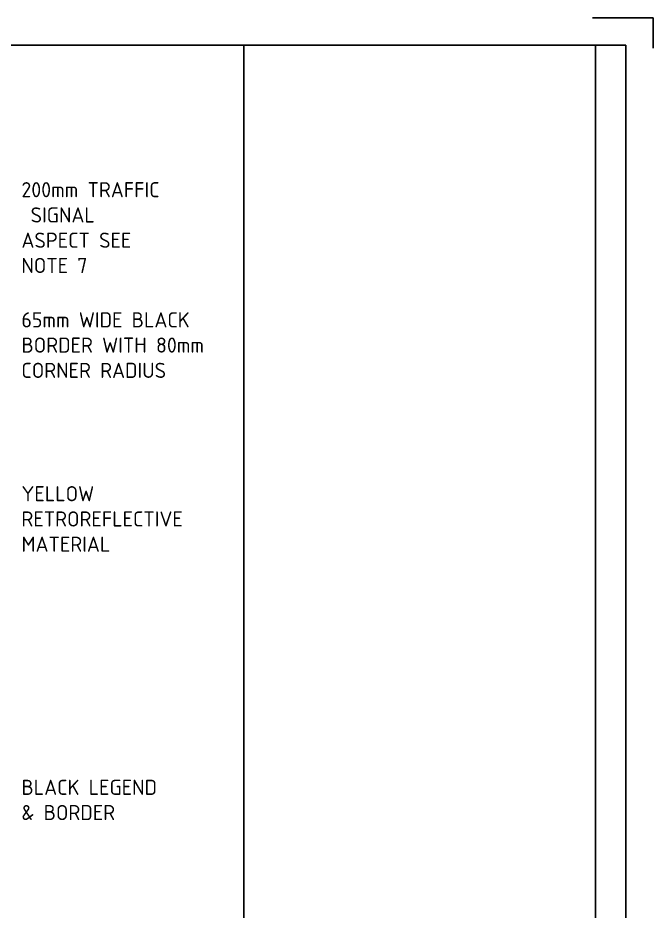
# Model space of a CAD drawing. Extents: x 0 to 1025, y -1312 to 297.
# Drawn here: x 315.2 to 420, y 149.6 to 297 of the extents above; entities that cross this region are included whole.
import ezdxf
from ezdxf.enums import TextEntityAlignment as Align

# ---------------------------------------------------------------- set-up
doc = ezdxf.new("R2010")
doc.units = 0
doc.header["$LTSCALE"] = 6
doc.header["$MEASUREMENT"] = 0
doc.header["$PDSIZE"] = 1
doc.layers.get('0').update_dxf_attribs({"linetype": 'CONTINUOUS'})
doc.layers.get('DEFPOINTS').update_dxf_attribs({"linetype": 'CONTINUOUS'})
for name, color, linetype in [('L25', 1, 'CONTINUOUS'), ('T25', 1, 'CONTINUOUS'), ('TBLK18', 4, 'CONTINUOUS'), ('TBLK25', 1, 'CONTINUOUS'), ('TBLK35', 3, 'CONTINUOUS'), ('TBLK50', 7, 'CONTINUOUS')]:
    doc.layers.add(name, color=color, linetype=linetype)
doc.styles.add('ISO', font='iso3098b.shx')
doc.dimstyles.new('SIGNSDIM', dxfattribs={"dimtxt": 2.5, "dimasz": 0.2, "dimexe": 1, "dimexo": 1.5, "dimgap": 1, "dimtad": 1, "dimtoh": 1, "dimdec": 4, "dimlfac": 10, "dimrnd": 1, "dimdsep": 46, "dimtxsty": 'ISO', "dimblk": 'SGNDIM', "dimcen": 2.5, "dimse2": 1, "dimadec": 0, "dimazin": 0, "dimtfac": 1, "dimtdec": 4, "dimtix": 1, "dimtmove": 0, "dimatfit": 3, "dimldrblk": 'SGNDIM', "dimfxl": 1, "dimtolj": 1, "dimtzin": 0, "dimarcsym": 0})

# ---------------------------------------------------------------- blocks, each defined once
blk = doc.blocks.new('A3BBLK')
at = {"layer": 'TBLK25'}
for q in [(410, 297), (420, 292)]:
    blk.add_line((420, 297), q, dxfattribs=at)
at = {"layer": 'TBLK50'}
for p, q in [((415.5, 292.5), (13, 292.5)), ((352.5, 4.5), (352.5, 292.5)), ((415.5, 4.5), (415.5, 292.5))]:
    blk.add_line(p, q, dxfattribs=at)
blk = doc.blocks.new('a3_in_vtblk std dwg')
at = {"layer": 'TBLK35'}
blk.add_line((410.5, 37), (410.5, 292.5), dxfattribs=at)
blk.add_blockref('A3BBLK', (0, 0))
at = {"layer": 'TBLK18', "style": 'ISO'}
blk.add_attdef('MR_DIRECTORATE', text='', height=1.5, dxfattribs=at).set_placement((381.5, 68.12), align=Align.CENTER)
for tag, p in [('STREET_NAME', (355.51, 62.1)), ('SUBURB_POSTCODE', (388.49, 62.1)), ('TELEPHONE_NO.', (368.31, 59.84)), ('FAX_NO.', (393.56, 59.84))]:
    blk.add_attdef(tag, p, '', height=1.5, dxfattribs=at)
at = {"layer": 'TBLK25', "style": 'ISO'}
for tag, height, p in [('MR_BRANCH', 2, (381.5, 65.2)), ('ROAD_SECTION', 1.75, (384.5, 29.16)), ('SLK', 1.75, (384.5, 26.11)), ('CHAINAGE', 1.75, (384.5, 19.21))]:
    blk.add_attdef(tag, text='', height=height, dxfattribs=at).set_placement(p, align=Align.CENTER)
for tag, p, height in [('FILE_NUMBER', (371.77, 54.24), 2.5), ('DESIGNED_/_DRAWN', (371.77, 49.49), 2), ('VERIFIED', (371.77, 44.49), 2), ('APPROVED', (371.77, 39.49), 2), ('LOCAL_AUTHORITY', (370.48, 16.73), 1.25)]:
    blk.add_attdef(tag, p, '', height=height, dxfattribs=at)
at = {"layer": 'TBLK35', "style": 'ISO', "width": 0.9}
for tag, p in [('ROAD_PROJECT&NUMBER', (384.5, 32.23)), ('DRAWING_DESCRIPTION', (384.5, 22.29))]:
    blk.add_attdef(tag, text='', height=2.5, dxfattribs=at).set_placement(p, align=Align.CENTER)
at = {"layer": 'TBLK50', "style": 'ISO'}
blk.add_attdef('MRWA_DRG_NUMBER', (356.29, 6.08), '', height=5, dxfattribs=at)
blk = doc.blocks.new('SGNDIM')
for p, q in [((0, 0), (-1, 0)), ((0, 4.5), (0, -4.5))]:
    blk.add_line(p, q)
blk = doc.blocks.new('*D114')
at = {"layer": 'DEFPOINTS', "color": 0}
for p in [(212.07, 270.34), (199.38, 201.34), (321.4, 201.34)]:
    blk.add_point(p, dxfattribs=at)
at = {"layer": 'T25', "color": 0, "lineweight": -2}
for p, q in [((210.57, 270.34), (198.38, 270.34)), ((199.38, 270.14), (199.38, 201.54))]:
    blk.add_line(p, q, dxfattribs=at)
at = {"layer": 'T25', "color": 0, "lineweight": -2, "xscale": 0.2, "yscale": 0.2, "zscale": 0.2}
for p, rotation in [((199.38, 270.34), 90), ((199.38, 201.34), 270)]:
    blk.add_blockref('SGNDIM', p, dxfattribs=dict(at, rotation=rotation))
at = {"layer": 'T25', "color": 0, "insert": (197.13, 235.84), "char_height": 2.5, "attachment_point": 5, "rotation": 90, "style": 'ISO'}
blk.add_mtext('\\A1;690', dxfattribs=at)
blk = doc.blocks.new('*D105')
at = {"layer": 'DEFPOINTS', "color": 0}
for p in [(351.41, 229.28), (191.68, 191.25), (351.41, 191.25)]:
    blk.add_point(p, dxfattribs=at)
at = {"layer": 'T25', "color": 0, "lineweight": -2}
blk.add_line((191.68, 229.08), (191.68, 191.45), dxfattribs=at)
at = {"layer": 'T25', "color": 0, "lineweight": -2, "xscale": 0.2, "yscale": 0.2, "zscale": 0.2}
for p, rotation in [((191.68, 229.28), 90), ((191.68, 191.25), 270)]:
    blk.add_blockref('SGNDIM', p, dxfattribs=dict(at, rotation=rotation))
at = {"layer": 'T25', "color": 0, "insert": (189.43, 210.27), "char_height": 2.5, "attachment_point": 5, "rotation": 90, "style": 'ISO'}
blk.add_mtext('\\A1;380', dxfattribs=at)

msp = doc.modelspace()

# ---------------------------------------------------------------- linework, layer by layer
at = {"layer": 'L25'}
msp.add_line((315.81584, 168.792628), (315.81584, 168.792628), dxfattribs=at)

# ---------------------------------------------------------------- block references
at = {"layer": 'T25'}
msp.add_blockref('a3_in_vtblk std dwg', (0, 0), dxfattribs=at)

# ---------------------------------------------------------------- texts
at = {"layer": 'T25', "char_height": 2.5, "attachment_point": 1, "style": 'ISO'}
for s, insert, width in [('200mm TRAFFIC  SIGNAL ASPECT SEE NOTE 7', (315.81584, 269.898186), 23.54872047), ('65mm WIDE BLACK BORDER WITH 80mm CORNER RADIUS', (315.81584, 248.424012), 30.2548304), ('YELLOW  RETROREFLECTIVE MATERIAL', (315.81584, 219.738585), 26.5), ('BLACK LEGEND & BORDER', (315.81584, 171.292628), 25.44041639)]:
    msp.add_mtext(s, dxfattribs=dict(at, insert=insert, width=width))

# ---------------------------------------------------------------- dimensions: what is measured, and where the dimension line sits
at = {"layer": 'T25'}
dim = msp.add_linear_dim(base=(199.383395, 201.339604), p1=(212.069449, 270.338871), p2=(321.40315, 201.339604), angle=90, dimstyle='SIGNSDIM', dxfattribs=at)
dim.commit()
dim.dimension.update_dxf_attribs({"geometry": '*D114', "text_midpoint": (197.133395, 235.839237)})
dim = msp.add_linear_dim(base=(191.683588, 191.253747), p1=(351.406448, 229.282999), p2=(351.406448, 191.253747), angle=90, dimstyle='SIGNSDIM', override={"dimse1": 1}, dxfattribs=at)
dim.commit()
dim.dimension.update_dxf_attribs({"geometry": '*D105', "text_midpoint": (189.433588, 210.268373)})

doc.saveas('drawing.dxf')
